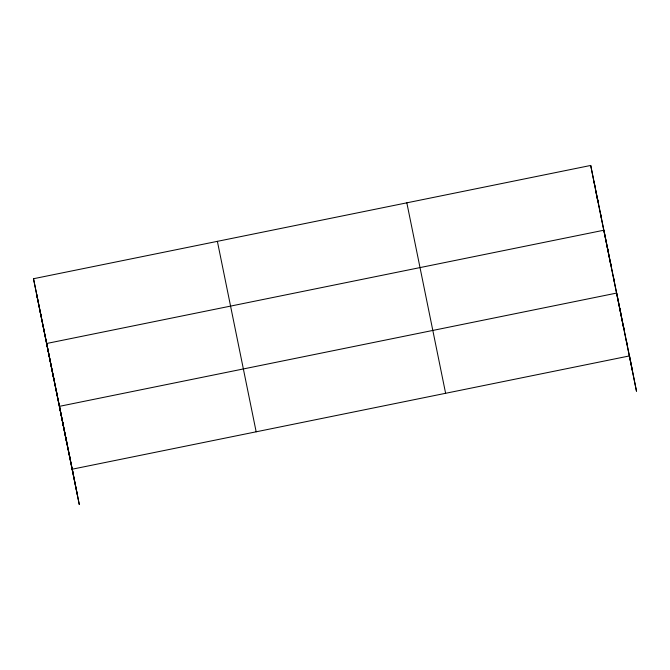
<?xml version="1.0" encoding="UTF-8"?>
<svg xmlns="http://www.w3.org/2000/svg" width="670" height="670" viewBox="0 0 670 670"><rect width="100%" height="100%" fill="white"/><g stroke="black" fill="none" stroke-linecap="round" stroke-linejoin="round"><path stroke-width="1" d="M595.697 190.598L636.5 391.272L629.499 355.912L72.285 469.184L79.286 504.552L33.5 278.728L590.714 165.448L632.396 370.535M406.832 202.834L445.617 393.29M217.382 241.342L256.166 431.807M33.5 278.728L73.156 473.59M36.398 293.343L77.259 494.334M626.299 340.201L627.17 344.598M619.901 308.769L620.772 313.175M623.1 324.489L623.971 328.886M623.703 328.426L616.702 293.058L59.488 406.33L66.489 441.697M610.303 261.635L611.174 266.04M613.502 277.347L614.373 281.752M607.104 245.923L607.975 250.32M600.605 214.023L601.476 218.42M610.906 265.571L603.905 230.212L46.682 343.484L53.684 378.843M594.014 181.637L594.885 186.042M597.305 197.834L598.184 202.231M590.714 165.448L597.715 200.816M65.886 437.761L66.757 442.167M69.085 453.473L69.956 457.878M62.687 422.05L63.558 426.447M56.288 390.618L57.159 395.024M53.089 374.907L53.96 379.312M40.091 311.106L40.962 315.511M43.391 327.295L44.262 331.7M36.8 294.917L37.671 299.322"/></g></svg>
